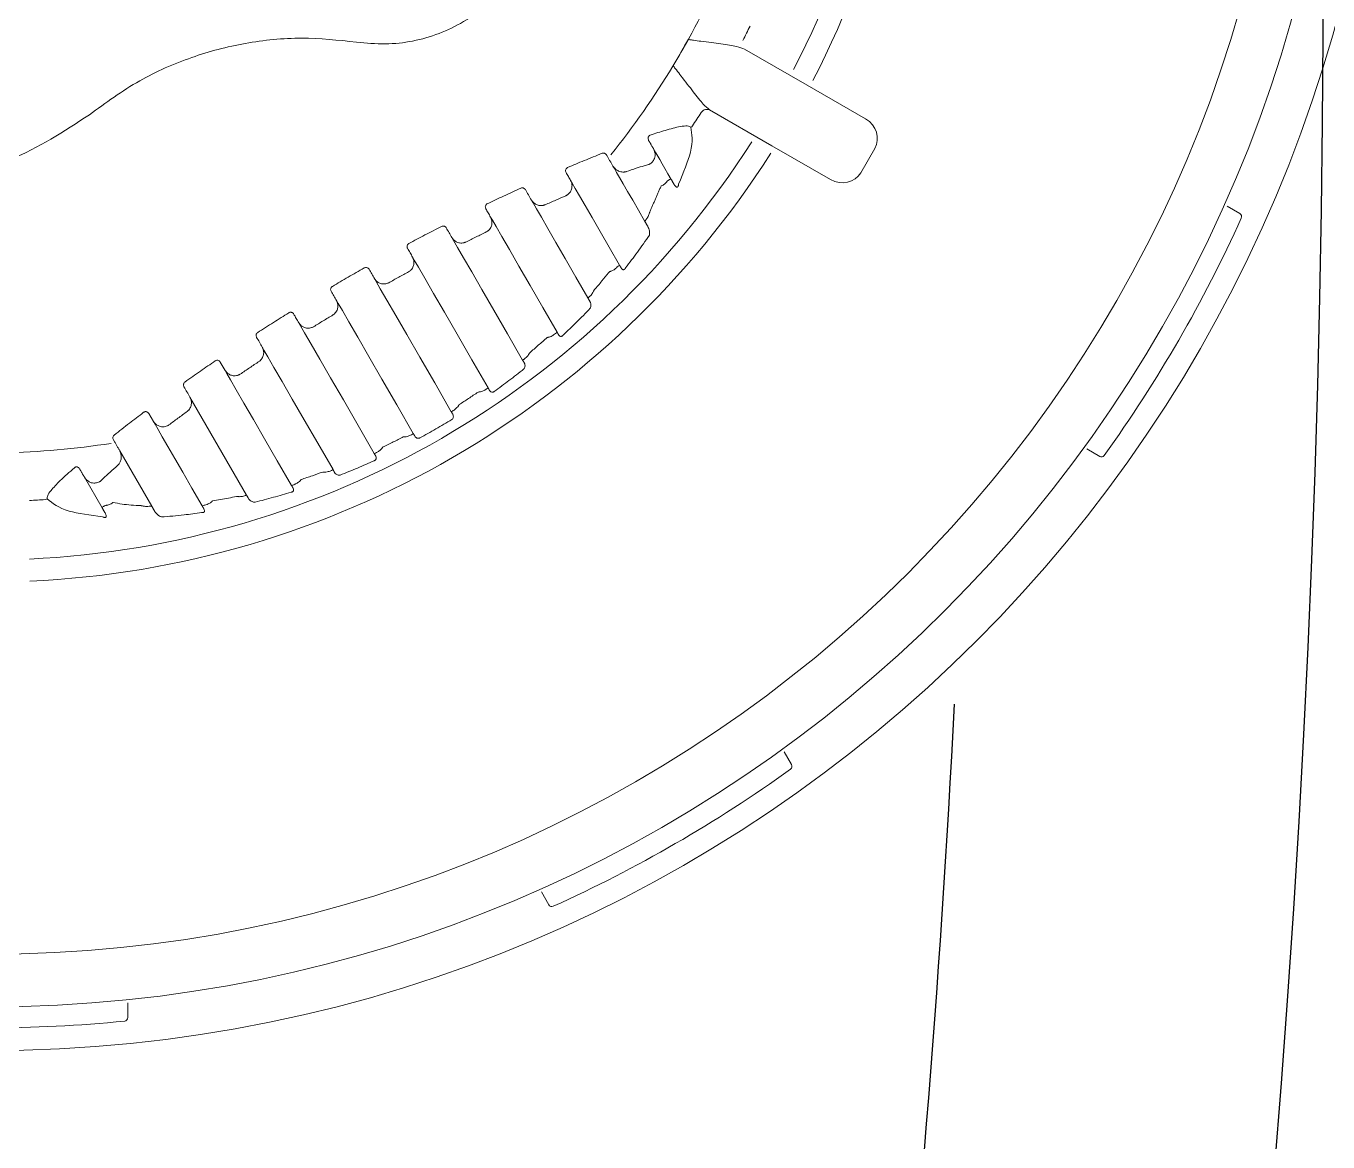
# Model space of a CAD drawing. Extents: x 956 to 1028, y 499 to 635.
# Drawn here: x 1023.34 to 1025.198, y 546.695 to 548.287 of the extents above; entities that cross this region are included whole.
import ezdxf

# ---------------------------------------------------------------- set-up
doc = ezdxf.new("R2010")
doc.units = 0
doc.header["$MEASUREMENT"] = 0
doc.layers.add('1', color=4, linetype='Continuous')
doc.layers.add('DIM', color=3, linetype='Continuous')

# ---------------------------------------------------------------- blocks, each defined once
blk = doc.blocks.new('FROG')
at = {"layer": '1', "color": 3, "lineweight": 5}
for p, q in [((0.9891, -0.571), (0.9991, -0.5537)), ((0.9791, -0.5883), (0.9891, -0.571)), ((1.0802, -0.5659), (1.1692, -0.6173)), ((1.1692, -0.6173), (1.2528, -0.6656)), ((1.1192, -0.7039), (1.0302, -0.6525)), ((1.2028, -0.7522), (1.1192, -0.7039)), ((1.2459, -0.7424), (1.2659, -0.7077)), ((1.7685, -0.7901), (1.7868, -0.8007)), ((0.3388, -1.0243), (0.3319, -1.0124)), ((0.2887, -1.0626), (0.3693, -1.2022)), ((0.2365, -1.0971), (0.2299, -1.0858)), ((0.1887, -1.1393), (0.2342, -1.2182)), ((1.5868, -1.1471), (1.5685, -1.1365)), ((0.1634, -1.2206), (0.138, -1.1766)), ((1.1365, -1.5685), (1.1471, -1.5868)), ((0.8007, -1.7868), (0.7901, -1.7685)), ((0.2, -1.9266), (0.2, -1.9478))]:
    blk.add_line(p, q, dxfattribs=at)
at = {"layer": '1', "color": 3, "lineweight": 5, "flags": 128}
for points in [[(0.8838, -0.7182), (0.8837, -0.7181), (0.8836, -0.7179), (0.8835, -0.7178), (0.8834, -0.7176), (0.8833, -0.7175), (0.8832, -0.7173), (0.8832, -0.7172), (0.8831, -0.717)], [(0.9499, -0.7079), (0.9516, -0.7106), (0.9536, -0.7142), (0.9561, -0.7186), (0.9591, -0.7237), (0.9625, -0.7296), (0.9663, -0.7363), (0.9706, -0.7437), (0.9753, -0.7518)], [(0.8253, -0.742), (0.8262, -0.7434), (0.827, -0.7449), (0.8278, -0.7463), (0.8286, -0.7477), (0.8294, -0.7491), (0.8302, -0.7505), (0.831, -0.7519), (0.8319, -0.7533)], [(0.9379, -0.8119), (0.9287, -0.796), (0.9204, -0.7817), (0.9131, -0.7691), (0.9069, -0.7582), (0.9016, -0.7491), (0.8974, -0.7419), (0.8943, -0.7365), (0.8923, -0.7331)], [(0.8319, -0.7533), (0.8342, -0.7574), (0.8385, -0.7648), (0.8446, -0.7754), (0.8526, -0.7892), (0.8624, -0.8062), (0.8738, -0.826), (0.8869, -0.8487), (0.9015, -0.874)], [(0.7759, -0.7813), (0.7748, -0.7795), (0.7737, -0.7776), (0.7726, -0.7757), (0.7716, -0.7739), (0.7705, -0.772), (0.7694, -0.7702), (0.7683, -0.7683), (0.7673, -0.7664)], [(0.7108, -0.7937), (0.7117, -0.7952), (0.7125, -0.7967), (0.7134, -0.7981), (0.7143, -0.7996), (0.7151, -0.8011), (0.716, -0.8026), (0.7168, -0.8041), (0.7177, -0.8056)], [(0.8565, -0.921), (0.8394, -0.8914), (0.8241, -0.8649), (0.8107, -0.8417), (0.7993, -0.822), (0.7901, -0.8059), (0.783, -0.7938), (0.7783, -0.7855), (0.7759, -0.7813)], [(0.7177, -0.8056), (0.7202, -0.8099), (0.7255, -0.8191), (0.7337, -0.8332), (0.7446, -0.8521), (0.758, -0.8755), (0.774, -0.9031), (0.7922, -0.9347), (0.8125, -0.9699)], [(0.6625, -0.835), (0.6615, -0.8332), (0.6605, -0.8314), (0.6594, -0.8297), (0.6584, -0.8279), (0.6574, -0.8262), (0.6564, -0.8244), (0.6554, -0.8227), (0.6544, -0.8209)], [(0.7634, -1.0098), (0.7417, -0.9722), (0.7222, -0.9384), (0.7052, -0.9089), (0.6908, -0.8839), (0.6792, -0.8639), (0.6705, -0.8489), (0.6649, -0.8392), (0.6625, -0.835)], [(0.5991, -0.8502), (0.6, -0.8518), (0.6009, -0.8533), (0.6018, -0.8549), (0.6027, -0.8565), (0.6037, -0.8581), (0.6046, -0.8596), (0.6055, -0.8612), (0.6064, -0.8628)], [(0.6064, -0.8628), (0.6088, -0.867), (0.6147, -0.8771), (0.6238, -0.893), (0.6362, -0.9145), (0.6517, -0.9412), (0.6699, -0.9729), (0.6908, -1.0091), (0.7141, -1.0493)], [(0.5519, -0.8934), (0.5509, -0.8917), (0.55, -0.8901), (0.549, -0.8884), (0.5481, -0.8868), (0.5471, -0.8851), (0.5461, -0.8834), (0.5452, -0.8818), (0.5442, -0.8801)], [(0.6616, -1.0834), (0.6379, -1.0423), (0.6166, -1.0054), (0.5979, -0.9731), (0.5822, -0.9459), (0.5696, -0.924), (0.5602, -0.9079), (0.5543, -0.8976), (0.5519, -0.8934)], [(0.4901, -0.9114), (0.4911, -0.913), (0.492, -0.9147), (0.493, -0.9164), (0.4939, -0.918), (0.4949, -0.9197), (0.4958, -0.9213), (0.4968, -0.923), (0.4978, -0.9246)], [(0.4978, -0.9246), (0.5002, -0.9289), (0.5061, -0.9391), (0.5154, -0.9553), (0.5281, -0.9771), (0.5438, -1.0044), (0.5624, -1.0367), (0.5837, -1.0736), (0.6074, -1.1146)], [(0.444, -0.9565), (0.4431, -0.9549), (0.4422, -0.9534), (0.4413, -0.9518), (0.4404, -0.9502), (0.4395, -0.9487), (0.4386, -0.9471), (0.4376, -0.9455), (0.4367, -0.944)], [(0.5517, -1.1431), (0.5285, -1.1028), (0.5076, -1.0666), (0.4893, -1.0349), (0.4738, -1.0082), (0.4615, -0.9868), (0.4523, -0.9709), (0.4464, -0.9607), (0.444, -0.9565)], [(0.3837, -0.9772), (0.3848, -0.9789), (0.3858, -0.9807), (0.3868, -0.9824), (0.3878, -0.9842), (0.3888, -0.9859), (0.3898, -0.9877), (0.3908, -0.9895), (0.3919, -0.9912)], [(0.3919, -0.9912), (0.3943, -0.9955), (0.3999, -1.0051), (0.4085, -1.0201), (0.4201, -1.0402), (0.4345, -1.0652), (0.4516, -1.0947), (0.4711, -1.1284), (0.4928, -1.166)], [(0.4337, -1.1886), (0.4133, -1.1534), (0.3951, -1.1219), (0.3792, -1.0942), (0.3657, -1.0709), (0.3548, -1.052), (0.3466, -1.0379), (0.3413, -1.0286), (0.3388, -1.0243)], [(0.2801, -1.0477), (0.2812, -1.0495), (0.2823, -1.0514), (0.2833, -1.0533), (0.2844, -1.0551), (0.2855, -1.057), (0.2866, -1.0589), (0.2877, -1.0607), (0.2887, -1.0626)], [(0.3061, -1.2178), (0.2915, -1.1924), (0.2784, -1.1698), (0.267, -1.1499), (0.2572, -1.133), (0.2492, -1.1192), (0.2431, -1.1085), (0.2388, -1.1011), (0.2365, -1.0971)], [(0.1794, -1.1233), (0.1795, -1.1234), (0.1796, -1.1236), (0.1797, -1.1237), (0.1798, -1.1239), (0.1799, -1.124), (0.18, -1.1242), (0.18, -1.1243), (0.1801, -1.1245)]]:
    blk.add_lwpolyline(points, dxfattribs=at)
at = {"layer": '1', "linetype": 'Continuous', "lineweight": 15}
for radius in [1.995, 1.9325, 1.8575]:
    blk.add_circle((0, 0), radius, dxfattribs=at)
at = {"layer": '1', "color": 3, "lineweight": 5}
for centre, radius, start, end in [((0, 0), 1.2949, 332.6358, 27.3642), ((0, 0), 1.3265, 332.5926, 27.4074), ((0, 0), 1.1421, 331.1102, 338.8661), ((0, 0), 1.2115, 332.8159, 333.8926), ((0, 0), 1.1421, 330, 331.1102), ((0, 0), 1.1421, 328.8898, 330), ((0, 0), 1.1421, 321.1339, 328.8898), ((0, 0), 1.2115, 326.1074, 327.1841), ((1.0266, -0.6618), 0.0099, 60.5131, 147.808), ((1.0015, -0.6727), 0.00511, 289.9887, 324.9633), ((0, 0), 1.2949, 272.6358, 327.3642), ((0, 0), 1.3265, 272.5926, 327.4074), ((0, 0), 1.9625, 324.2829, 335.7171), ((1.7843, -0.805), 0.005, 335.7171, 60), ((0, 0), 1.1421, 271.1102, 278.8661), ((1.5893, -1.1428), 0.005, 240, 324.2829), ((0.0818, -1.2036), 0.00511, 275.0351, 310.0131), ((0, 0), 1.2115, 272.8159, 273.8926), ((0, 0), 1.9625, 294.2829, 305.7171), ((1.1428, -1.5893), 0.005, 305.7171, 30), ((0.805, -1.7843), 0.005, 210, 294.2829), ((0.195, -1.9478), 0.005, 275.7171, 0), ((0, 0), 1.9625, 264.2829, 275.7171)]:
    blk.add_arc(centre, radius, start, end, dxfattribs=at)
for centre, start_param, end_param in [((1.2378, -0.6916), 0, 1.570796), ((1.2178, -0.7262), 4.712389, 6.283185)]:
    blk.add_ellipse(centre, major_axis=(0.028, -0.0162), ratio=0.926878, start_param=start_param, end_param=end_param, dxfattribs=at)
for points, knots in [([(0.771, -0.2191), (0.7805, -0.2437), (0.7995, -0.293), (0.7949, -0.3738), (0.7658, -0.4479), (0.7138, -0.5081), (0.6454, -0.5475), (0.5797, -0.5612), (0.5401, -0.5573), (0.5263, -0.5559)], [0, 0, 0, 0, 0.154347, 0.308755, 0.461708, 0.613407, 0.765153, 0.918207, 1, 1, 1, 1]), ([(0.1451, -0.6596), (0.1089, -0.6835), (0.0366, -0.7312), (-0.0942, -0.7523), (-0.2234, -0.7318), (-0.3382, -0.669), (-0.4102, -0.5913), (-0.4378, -0.5373), (-0.4459, -0.5214)], [0, 0, 0, 0, 0.185057, 0.370138, 0.554659, 0.738742, 0.922921, 1, 1, 1, 1]), ([(0.5263, -0.5559), (0.5003, -0.5532), (0.4476, -0.5477), (0.3679, -0.5557), (0.2899, -0.5762), (0.2138, -0.6095), (0.1685, -0.6425), (0.1451, -0.6596)], [0, 0, 0, 0, 0.193945, 0.39342, 0.587399, 0.787138, 1, 1, 1, 1]), ([(1.0802, -0.5659), (1.0767, -0.5646), (1.0687, -0.5615), (1.0468, -0.5586), (1.0246, -0.5557), (1.0091, -0.5536), (1.0031, -0.5527), (1.0006, -0.5524), (0.9999, -0.5523), (0.9997, -0.5523)], [0, 0, 0, 0, 0.227274, 0.522638, 0.823449, 0.928233, 0.978755, 0.995163, 1, 1, 1, 1]), ([(0.9781, -0.5896), (0.9782, -0.5898), (0.9787, -0.5904), (0.9802, -0.5924), (0.9839, -0.5971), (0.9935, -0.6095), (1.0072, -0.6273), (1.0207, -0.6448), (1.0273, -0.6502), (1.0302, -0.6525)], [0, 0, 0, 0, 0.004837, 0.021246, 0.071767, 0.176551, 0.477362, 0.772726, 1, 1, 1, 1]), ([(1.0032, -0.6775), (1.002, -0.6766), (0.9995, -0.6749), (0.9866, -0.6765), (0.9682, -0.6812), (0.9528, -0.6863), (0.9456, -0.6887)], [0, 0, 0, 0, 0.201531, 0.407234, 0.723893, 1, 1, 1, 1]), ([(0.986, -0.7587), (0.9928, -0.7422), (1.0083, -0.7048), (1.005, -0.6873), (1.0032, -0.6775)], [0, 0, 0, 0, 0.439668, 1, 1, 1, 1]), ([(0.9456, -0.6887), (0.9454, -0.6888), (0.9451, -0.6889), (0.9445, -0.6892), (0.944, -0.6895), (0.9434, -0.6902), (0.943, -0.6908), (0.9426, -0.6916), (0.9424, -0.6927), (0.9424, -0.6945), (0.9429, -0.6956), (0.9432, -0.6962)], [0, 0, 0, 0, 0.070795, 0.091233, 0.19726, 0.242791, 0.327889, 0.392285, 0.491185, 0.67691, 1, 1, 1, 1]), ([(0.8767, -0.7146), (0.8682, -0.7181), (0.8518, -0.7247), (0.8354, -0.7316), (0.8276, -0.7348)], [0, 0, 0, 0, 0.521275, 1, 1, 1, 1]), ([(0.8767, -0.7146), (0.8773, -0.7145), (0.8784, -0.7142), (0.8801, -0.7145), (0.8816, -0.7153), (0.8826, -0.7162), (0.883, -0.7169), (0.8831, -0.717)], [0, 0, 0, 0, 0.213782, 0.437824, 0.680547, 0.939019, 1, 1, 1, 1]), ([(0.9507, -0.7237), (0.9498, -0.7251), (0.9484, -0.7273), (0.946, -0.7292), (0.9446, -0.7301), (0.9438, -0.7305), (0.9435, -0.7306), (0.9433, -0.7307), (0.9432, -0.7308)], [0, 0, 0, 0, 0.460679, 0.743752, 0.875195, 0.938832, 0.984466, 1, 1, 1, 1]), ([(0.9499, -0.7079), (0.9508, -0.7098), (0.9521, -0.7125), (0.9524, -0.7168), (0.9522, -0.7201), (0.9512, -0.7225), (0.9507, -0.7237)], [0, 0, 0, 0, 0.411554, 0.564145, 0.794136, 1, 1, 1, 1]), ([(0.8253, -0.742), (0.8251, -0.7415), (0.8246, -0.7404), (0.8246, -0.7386), (0.8252, -0.737), (0.8262, -0.7356), (0.8272, -0.7351), (0.8276, -0.7348)], [0, 0, 0, 0, 0.225594, 0.442133, 0.640161, 0.822872, 1, 1, 1, 1]), ([(0.9116, -0.7407), (0.9116, -0.7407), (0.9115, -0.7407), (0.9112, -0.7408), (0.9104, -0.741), (0.9093, -0.7412), (0.9064, -0.7415), (0.9021, -0.7411), (0.8982, -0.7388), (0.8965, -0.7378)], [0, 0, 0, 0, 0.008128, 0.024574, 0.064606, 0.172955, 0.244526, 0.657556, 1, 1, 1, 1]), ([(0.9432, -0.7308), (0.9411, -0.7313), (0.9354, -0.7328), (0.9248, -0.7361), (0.9162, -0.7391), (0.9116, -0.7407)], [0, 0, 0, 0, 0.217721, 0.584642, 1, 1, 1, 1]), ([(0.8339, -0.7597), (0.8338, -0.7614), (0.8338, -0.7649), (0.8316, -0.7698), (0.829, -0.7726), (0.827, -0.7741), (0.8263, -0.7746), (0.8256, -0.7749), (0.8254, -0.775), (0.8253, -0.7751), (0.8252, -0.7751)], [0, 0, 0, 0, 0.242249, 0.522442, 0.830192, 0.872289, 0.947376, 0.978143, 0.992366, 1, 1, 1, 1]), ([(0.8319, -0.7533), (0.8326, -0.7549), (0.8336, -0.757), (0.8338, -0.7592), (0.8339, -0.7597)], [0, 0, 0, 0, 0.78289, 1, 1, 1, 1]), ([(0.9609, -0.7614), (0.961, -0.7613), (0.962, -0.761), (0.9646, -0.7598), (0.9666, -0.7579), (0.9678, -0.7567)], [0, 0, 0, 0, 0.032565, 0.396663, 1, 1, 1, 1]), ([(0.9678, -0.7567), (0.968, -0.7564), (0.9686, -0.7557), (0.9698, -0.7545), (0.9723, -0.7522), (0.9744, -0.7512), (0.975, -0.7516), (0.9753, -0.7518)], [0, 0, 0, 0, 0.035854, 0.08407, 0.199059, 0.590433, 1, 1, 1, 1]), ([(0.986, -0.7587), (0.9859, -0.7592), (0.9859, -0.76), (0.9856, -0.7611), (0.9853, -0.7617), (0.9852, -0.762), (0.985, -0.7622), (0.9848, -0.7625), (0.9846, -0.7627), (0.9843, -0.7629), (0.9836, -0.763), (0.9823, -0.7627), (0.9809, -0.7613), (0.98, -0.7598), (0.9795, -0.759)], [0, 0, 0, 0, 0.115704, 0.167927, 0.195014, 0.202603, 0.216292, 0.226975, 0.242923, 0.252652, 0.297534, 0.393013, 0.706807, 1, 1, 1, 1]), ([(0.7608, -0.7643), (0.7525, -0.768), (0.7366, -0.7754), (0.7207, -0.7829), (0.713, -0.7866)], [0, 0, 0, 0, 0.514173, 1, 1, 1, 1]), ([(0.7673, -0.7664), (0.7671, -0.7662), (0.7667, -0.7655), (0.7656, -0.7646), (0.7641, -0.7639), (0.7624, -0.7637), (0.7613, -0.7641), (0.7608, -0.7643)], [0, 0, 0, 0, 0.1003278, 0.3457949, 0.5765626, 0.7923398, 1, 1, 1, 1]), ([(0.8252, -0.7751), (0.8203, -0.7772), (0.8104, -0.7815), (0.8004, -0.7859), (0.7954, -0.7881)], [0, 0, 0, 0, 0.490054, 1, 1, 1, 1]), ([(0.713, -0.7866), (0.7126, -0.7868), (0.7117, -0.7874), (0.7107, -0.7887), (0.7101, -0.7903), (0.7101, -0.7921), (0.7106, -0.7931), (0.7108, -0.7937)], [0, 0, 0, 0, 0.154867, 0.346182, 0.551679, 0.772292, 1, 1, 1, 1]), ([(0.7954, -0.7881), (0.7953, -0.7881), (0.7952, -0.7881), (0.795, -0.7882), (0.7945, -0.7884), (0.7937, -0.7887), (0.7911, -0.7892), (0.787, -0.7893), (0.7817, -0.7875), (0.7791, -0.7852), (0.7779, -0.7841)], [0, 0, 0, 0, 0.007207, 0.016451, 0.041404, 0.10491, 0.160821, 0.491889, 0.772109, 1, 1, 1, 1]), ([(0.9409, -0.8073), (0.9419, -0.8057), (0.9432, -0.8034), (0.9443, -0.8001), (0.9446, -0.7989), (0.9448, -0.7984), (0.9448, -0.7983), (0.9448, -0.7982)], [0, 0, 0, 0, 0.645425, 0.878087, 0.957187, 0.990305, 1, 1, 1, 1]), ([(0.7196, -0.811), (0.7196, -0.8126), (0.7198, -0.8161), (0.7179, -0.8212), (0.7154, -0.8241), (0.7134, -0.8257), (0.7127, -0.8262), (0.712, -0.8267), (0.7117, -0.8268), (0.7116, -0.8269), (0.7115, -0.8269)], [0, 0, 0, 0, 0.233284, 0.504838, 0.830341, 0.851053, 0.93952, 0.975141, 0.992554, 1, 1, 1, 1]), ([(0.9379, -0.8119), (0.9382, -0.8113), (0.9385, -0.8105), (0.9405, -0.8079), (0.9409, -0.8073)], [0, 0, 0, 0, 0.783797, 1, 1, 1, 1]), ([(0.6477, -0.8189), (0.6398, -0.823), (0.6242, -0.831), (0.6087, -0.8392), (0.6011, -0.8433)], [0, 0, 0, 0, 0.507083, 1, 1, 1, 1]), ([(0.6544, -0.8209), (0.6542, -0.8206), (0.6537, -0.8199), (0.6526, -0.819), (0.651, -0.8184), (0.6493, -0.8183), (0.6483, -0.8187), (0.6477, -0.8189)], [0, 0, 0, 0, 0.135652, 0.369951, 0.590201, 0.798201, 1, 1, 1, 1]), ([(0.7115, -0.8269), (0.7067, -0.8293), (0.697, -0.834), (0.6873, -0.8388), (0.6824, -0.8412)], [0, 0, 0, 0, 0.493995, 1, 1, 1, 1]), ([(0.9102, -0.8779), (0.916, -0.8705), (0.928, -0.855), (0.9386, -0.8396), (0.9442, -0.8315)], [0, 0, 0, 0, 0.4750254, 1, 1, 1, 1]), ([(0.9442, -0.8315), (0.9442, -0.8314), (0.9444, -0.8306), (0.9446, -0.8284), (0.9442, -0.824), (0.9429, -0.8211), (0.9421, -0.8192)], [0, 0, 0, 0, 0.02561, 0.141944, 0.418959, 1, 1, 1, 1]), ([(0.6011, -0.8433), (0.6008, -0.8435), (0.6, -0.844), (0.599, -0.8452), (0.5984, -0.8468), (0.5984, -0.8486), (0.5989, -0.8497), (0.5991, -0.8502)], [0, 0, 0, 0, 0.130358, 0.329387, 0.542405, 0.768395, 1, 1, 1, 1]), ([(0.6824, -0.8412), (0.6824, -0.8412), (0.6823, -0.8413), (0.682, -0.8414), (0.6813, -0.8417), (0.6805, -0.842), (0.6779, -0.8427), (0.6739, -0.8429), (0.6686, -0.8412), (0.666, -0.839), (0.6648, -0.838)], [0, 0, 0, 0, 0.007194, 0.022061, 0.055115, 0.139257, 0.164125, 0.504906, 0.775355, 1, 1, 1, 1]), ([(0.6081, -0.8674), (0.6083, -0.869), (0.6086, -0.8724), (0.6069, -0.8776), (0.6046, -0.8807), (0.6026, -0.8824), (0.6019, -0.8829), (0.6012, -0.8834), (0.6009, -0.8836), (0.6007, -0.8837), (0.6007, -0.8837)], [0, 0, 0, 0, 0.227552, 0.494546, 0.831634, 0.841601, 0.936441, 0.97413, 0.992693, 1, 1, 1, 1]), ([(0.5374, -0.8782), (0.5298, -0.8826), (0.5146, -0.8912), (0.4994, -0.9001), (0.4919, -0.9045)], [0, 0, 0, 0, 0.5, 1, 1, 1, 1]), ([(0.5442, -0.8801), (0.544, -0.8798), (0.5435, -0.879), (0.5422, -0.8781), (0.5406, -0.8776), (0.5389, -0.8776), (0.5379, -0.878), (0.5374, -0.8782)], [0, 0, 0, 0, 0.168533, 0.392708, 0.603301, 0.803874, 1, 1, 1, 1]), ([(0.6007, -0.8837), (0.596, -0.8863), (0.5865, -0.8914), (0.5771, -0.8967), (0.5723, -0.8993)], [0, 0, 0, 0, 0.497992, 1, 1, 1, 1]), ([(0.8655, -0.9096), (0.8692, -0.9053), (0.8762, -0.8973), (0.8835, -0.8885), (0.8871, -0.884), (0.8877, -0.8833)], [0, 0, 0, 0, 0.486631, 0.920248, 1, 1, 1, 1]), ([(0.8877, -0.8833), (0.8877, -0.8833), (0.8878, -0.8833), (0.8879, -0.8832), (0.8882, -0.8832), (0.8887, -0.883), (0.8899, -0.8827), (0.8927, -0.8816), (0.8946, -0.8802), (0.896, -0.8791)], [0, 0, 0, 0, 0.01629, 0.019422, 0.044574, 0.093669, 0.197476, 0.422533, 1, 1, 1, 1]), ([(0.896, -0.8791), (0.8968, -0.8783), (0.8988, -0.8764), (0.9008, -0.8747), (0.9015, -0.874), (0.9015, -0.874), (0.9015, -0.874)], [0, 0, 0, 0, 0.226109, 0.531949, 0.906264, 1, 1, 1, 1]), ([(0.9039, -0.8781), (0.9042, -0.8786), (0.9049, -0.8797), (0.9062, -0.8806), (0.9074, -0.8808), (0.9082, -0.8806), (0.9087, -0.8803), (0.909, -0.8799), (0.9094, -0.8795), (0.9099, -0.8788), (0.9101, -0.8782), (0.9102, -0.8779)], [0, 0, 0, 0, 0.2811723, 0.5512459, 0.6921393, 0.7643805, 0.7952632, 0.8314752, 0.8656489, 0.9089126, 1, 1, 1, 1]), ([(0.4919, -0.9045), (0.4916, -0.9047), (0.4909, -0.9052), (0.49, -0.9063), (0.4894, -0.908), (0.4894, -0.9098), (0.4899, -0.9108), (0.4901, -0.9114)], [0, 0, 0, 0, 0.1035299, 0.3097443, 0.5306025, 0.7630784, 1, 1, 1, 1]), ([(0.5723, -0.8993), (0.5723, -0.8993), (0.5722, -0.8994), (0.5718, -0.8995), (0.571, -0.8999), (0.5702, -0.9002), (0.5677, -0.901), (0.5638, -0.9013), (0.5585, -0.8999), (0.5558, -0.8978), (0.5545, -0.8968)], [0, 0, 0, 0, 0.007232, 0.025014, 0.061981, 0.155769, 0.166488, 0.508868, 0.775327, 1, 1, 1, 1]), ([(0.86, -0.9179), (0.8613, -0.9165), (0.8629, -0.9147), (0.8645, -0.9117), (0.8651, -0.9105), (0.8653, -0.9099), (0.8655, -0.9097), (0.8655, -0.9096), (0.8655, -0.9096)], [0, 0, 0, 0, 0.627683, 0.822887, 0.934548, 0.975623, 0.988935, 1, 1, 1, 1]), ([(0.4994, -0.9286), (0.4996, -0.9302), (0.5001, -0.9336), (0.4986, -0.9389), (0.4964, -0.9421), (0.4945, -0.9439), (0.4938, -0.9445), (0.4931, -0.945), (0.4928, -0.9452), (0.4927, -0.9453), (0.4926, -0.9453)], [0, 0, 0, 0, 0.224674, 0.491133, 0.833514, 0.844232, 0.938018, 0.974988, 0.992769, 1, 1, 1, 1]), ([(0.8565, -0.921), (0.8566, -0.9208), (0.8569, -0.9206), (0.8583, -0.9195), (0.8594, -0.9184), (0.86, -0.9179)], [0, 0, 0, 0, 0.450302, 0.712062, 1, 1, 1, 1]), ([(0.8593, -0.9259), (0.8598, -0.927), (0.8607, -0.9289), (0.8608, -0.932), (0.8605, -0.9342), (0.86, -0.9353), (0.8598, -0.9358)], [0, 0, 0, 0, 0.445011, 0.736713, 0.907241, 1, 1, 1, 1]), ([(0.4298, -0.9422), (0.4224, -0.9468), (0.4075, -0.9561), (0.3928, -0.9656), (0.3853, -0.9704)], [0, 0, 0, 0, 0.492917, 1, 1, 1, 1]), ([(0.4367, -0.944), (0.4365, -0.9435), (0.4359, -0.9427), (0.4345, -0.9418), (0.4329, -0.9414), (0.4312, -0.9414), (0.4302, -0.9419), (0.4298, -0.9422)], [0, 0, 0, 0, 0.200279, 0.4148, 0.61609, 0.809394, 1, 1, 1, 1]), ([(0.4926, -0.9453), (0.488, -0.9481), (0.4788, -0.9536), (0.4696, -0.9593), (0.465, -0.9621)], [0, 0, 0, 0, 0.5020085, 1, 1, 1, 1]), ([(0.8211, -0.974), (0.8275, -0.9679), (0.8408, -0.9554), (0.8533, -0.9425), (0.8598, -0.9358)], [0, 0, 0, 0, 0.48116, 1, 1, 1, 1]), ([(0.465, -0.9621), (0.4649, -0.9621), (0.4648, -0.9622), (0.4645, -0.9624), (0.4637, -0.9628), (0.4629, -0.9631), (0.4604, -0.964), (0.4566, -0.9644), (0.4512, -0.9633), (0.4484, -0.9613), (0.4471, -0.9603)], [0, 0, 0, 0, 0.007306, 0.02587, 0.063559, 0.1584, 0.168364, 0.505454, 0.772446, 1, 1, 1, 1]), ([(0.3853, -0.9704), (0.3852, -0.9705), (0.3845, -0.971), (0.3836, -0.9721), (0.383, -0.9737), (0.383, -0.9755), (0.3835, -0.9766), (0.3837, -0.9772)], [0, 0, 0, 0, 0.073773, 0.28687, 0.516161, 0.756326, 1, 1, 1, 1]), ([(0.7736, -0.9991), (0.7776, -0.9956), (0.7861, -0.9884), (0.7942, -0.9811), (0.7984, -0.9774)], [0, 0, 0, 0, 0.486072, 1, 1, 1, 1]), ([(0.7984, -0.9774), (0.7984, -0.9774), (0.7985, -0.9774), (0.7988, -0.9773), (0.7993, -0.9772), (0.8006, -0.977), (0.8018, -0.9767), (0.8045, -0.9758), (0.8061, -0.9747), (0.8076, -0.9738)], [0, 0, 0, 0, 0.013902, 0.030509, 0.069887, 0.160693, 0.377211, 0.424671, 1, 1, 1, 1]), ([(0.8076, -0.9738), (0.8086, -0.973), (0.811, -0.9712), (0.8124, -0.97), (0.8125, -0.9699), (0.8125, -0.9699)], [0, 0, 0, 0, 0.3256368, 0.7642472, 1, 1, 1, 1]), ([(0.8211, -0.974), (0.821, -0.9742), (0.8207, -0.9745), (0.8203, -0.975), (0.8199, -0.9753), (0.8192, -0.9757), (0.8183, -0.976), (0.817, -0.9758), (0.8157, -0.975), (0.815, -0.974), (0.8146, -0.9734)], [0, 0, 0, 0, 0.0653348, 0.0926033, 0.1507524, 0.1802076, 0.2725966, 0.4284906, 0.6905235, 1, 1, 1, 1]), ([(0.3933, -0.9947), (0.3936, -0.9962), (0.3942, -0.9997), (0.393, -1.0051), (0.3908, -1.0084), (0.389, -1.0103), (0.3883, -1.0108), (0.3877, -1.0113), (0.3875, -1.0115), (0.3873, -1.0116), (0.3873, -1.0116)], [0, 0, 0, 0, 0.224645, 0.495094, 0.835876, 0.860745, 0.944888, 0.977938, 0.992808, 1, 1, 1, 1]), ([(0.7672, -1.0071), (0.7686, -1.0059), (0.7705, -1.0042), (0.7724, -1.0011), (0.7731, -0.9998), (0.7734, -0.9993), (0.7735, -0.9991), (0.7736, -0.9991)], [0, 0, 0, 0, 0.600722, 0.85241, 0.94324, 0.988484, 1, 1, 1, 1]), ([(0.3248, -1.0107), (0.3177, -1.0156), (0.3032, -1.0256), (0.2889, -1.0357), (0.2815, -1.041)], [0, 0, 0, 0, 0.485827, 1, 1, 1, 1]), ([(0.3319, -1.0124), (0.3316, -1.0119), (0.3309, -1.011), (0.3295, -1.0102), (0.3279, -1.0098), (0.3262, -1.01), (0.3252, -1.0105), (0.3248, -1.0107)], [0, 0, 0, 0, 0.232134, 0.436961, 0.628874, 0.814865, 1, 1, 1, 1]), ([(0.3873, -1.0116), (0.3828, -1.0146), (0.3737, -1.0206), (0.3648, -1.0267), (0.3604, -1.0297)], [0, 0, 0, 0, 0.506006, 1, 1, 1, 1]), ([(0.7634, -1.0098), (0.7636, -1.0096), (0.7638, -1.0095), (0.7653, -1.0085), (0.7664, -1.0077), (0.7672, -1.0071)], [0, 0, 0, 0, 0.503202, 0.660926, 1, 1, 1, 1]), ([(0.7658, -1.0138), (0.7662, -1.0147), (0.7668, -1.0162), (0.7668, -1.0187), (0.7663, -1.0206), (0.7657, -1.0217), (0.7653, -1.0222), (0.7652, -1.0223)], [0, 0, 0, 0, 0.404821, 0.682834, 0.858376, 0.974422, 1, 1, 1, 1]), ([(0.3604, -1.0297), (0.3603, -1.0297), (0.3602, -1.0298), (0.3599, -1.0299), (0.3592, -1.0303), (0.3584, -1.0307), (0.356, -1.0317), (0.3522, -1.0323), (0.3468, -1.0314), (0.3439, -1.0295), (0.3426, -1.0287)], [0, 0, 0, 0, 0.007446, 0.024858, 0.06048, 0.148946, 0.169659, 0.495163, 0.766714, 1, 1, 1, 1]), ([(0.7229, -1.0543), (0.73, -1.0492), (0.7443, -1.0388), (0.7581, -1.0279), (0.7652, -1.0223)], [0, 0, 0, 0, 0.490869, 1, 1, 1, 1]), ([(0.2815, -1.041), (0.2814, -1.041), (0.2808, -1.0415), (0.28, -1.0425), (0.2794, -1.0442), (0.2794, -1.046), (0.2799, -1.0471), (0.2801, -1.0477)], [0, 0, 0, 0, 0.0400664, 0.2597841, 0.4984827, 0.7478881, 1, 1, 1, 1]), ([(0.6728, -1.0732), (0.6773, -1.0703), (0.6863, -1.0644), (0.6953, -1.0584), (0.6997, -1.0553)], [0, 0, 0, 0, 0.4958076, 1, 1, 1, 1]), ([(0.6997, -1.0553), (0.6998, -1.0553), (0.6999, -1.0553), (0.7002, -1.0553), (0.7008, -1.0552), (0.7024, -1.055), (0.7058, -1.0543), (0.7081, -1.0532), (0.7096, -1.0524)], [0, 0, 0, 0, 0.012662, 0.030168, 0.072648, 0.176036, 0.443331, 1, 1, 1, 1]), ([(0.7096, -1.0524), (0.7108, -1.0516), (0.7131, -1.05), (0.714, -1.0494), (0.7141, -1.0493), (0.7141, -1.0493)], [0, 0, 0, 0, 0.436987, 0.872345, 1, 1, 1, 1]), ([(0.7229, -1.0543), (0.7227, -1.0545), (0.7224, -1.0547), (0.7217, -1.0551), (0.7212, -1.0553), (0.7204, -1.0554), (0.7191, -1.0554), (0.7175, -1.0547), (0.7166, -1.0536), (0.7162, -1.0529), (0.7161, -1.0528)], [0, 0, 0, 0, 0.059752, 0.097656, 0.174116, 0.201755, 0.35401, 0.593719, 0.95746, 1, 1, 1, 1]), ([(0.2901, -1.0657), (0.2904, -1.0673), (0.2912, -1.0708), (0.29, -1.0762), (0.288, -1.0797), (0.2862, -1.0817), (0.2855, -1.0822), (0.2851, -1.0826), (0.2849, -1.0828), (0.2849, -1.0828), (0.2848, -1.0828)], [0, 0, 0, 0, 0.2278908, 0.5081103, 0.839179, 0.8950917, 0.9585973, 0.9835495, 0.9927928, 1, 1, 1, 1]), ([(0.6658, -1.0809), (0.6671, -1.0799), (0.6691, -1.0784), (0.6713, -1.0755), (0.6722, -1.0741), (0.6725, -1.0736), (0.6727, -1.0734), (0.6727, -1.0733), (0.6728, -1.0732)], [0, 0, 0, 0, 0.544951, 0.827779, 0.931592, 0.972639, 0.988044, 1, 1, 1, 1]), ([(0.2226, -1.0842), (0.2158, -1.0893), (0.2017, -1.1), (0.1878, -1.1109), (0.1806, -1.1166)], [0, 0, 0, 0, 0.4787278, 1, 1, 1, 1]), ([(0.2226, -1.0842), (0.223, -1.0839), (0.2239, -1.0833), (0.2256, -1.0831), (0.2272, -1.0834), (0.2287, -1.0842), (0.2295, -1.0851), (0.2299, -1.0857), (0.2299, -1.0858)], [0, 0, 0, 0, 0.179454, 0.357644, 0.539441, 0.733845, 0.946289, 1, 1, 1, 1]), ([(0.2848, -1.0828), (0.2804, -1.0861), (0.2716, -1.0925), (0.2629, -1.099), (0.2587, -1.1022)], [0, 0, 0, 0, 0.509951, 1, 1, 1, 1]), ([(0.6167, -1.1208), (0.6244, -1.1165), (0.6398, -1.1081), (0.6548, -1.099), (0.6623, -1.0945)], [0, 0, 0, 0, 0.500627, 1, 1, 1, 1]), ([(0.6616, -1.0834), (0.6618, -1.0833), (0.662, -1.0831), (0.6636, -1.0822), (0.6648, -1.0815), (0.6658, -1.0809)], [0, 0, 0, 0, 0.512984, 0.610792, 1, 1, 1, 1]), ([(0.6637, -1.087), (0.664, -1.0878), (0.6646, -1.0891), (0.6645, -1.0912), (0.664, -1.0927), (0.6634, -1.0935), (0.6629, -1.0941), (0.6625, -1.0943), (0.6623, -1.0945)], [0, 0, 0, 0, 0.391571, 0.648181, 0.817621, 0.899957, 0.934165, 1, 1, 1, 1]), ([(0.241, -1.102), (0.2396, -1.1009), (0.2379, -1.0994), (0.2367, -1.0975), (0.2365, -1.0971)], [0, 0, 0, 0, 0.784639, 1, 1, 1, 1]), ([(0.2587, -1.1022), (0.2586, -1.1022), (0.2585, -1.1023), (0.2583, -1.1025), (0.2577, -1.1028), (0.2569, -1.1032), (0.2546, -1.1043), (0.2508, -1.1051), (0.2455, -1.1045), (0.2424, -1.1028), (0.241, -1.102)], [0, 0, 0, 0, 0.007633, 0.021857, 0.052622, 0.12771, 0.169808, 0.477558, 0.757749, 1, 1, 1, 1]), ([(0.6032, -1.117), (0.6043, -1.1164), (0.6068, -1.115), (0.6072, -1.1147), (0.6074, -1.1146)], [0, 0, 0, 0, 0.442973, 1, 1, 1, 1]), ([(0.1794, -1.1233), (0.1792, -1.1227), (0.1786, -1.1216), (0.1787, -1.1197), (0.1792, -1.1179), (0.1801, -1.117), (0.1806, -1.1166)], [0, 0, 0, 0, 0.262971, 0.523837, 0.773366, 1, 1, 1, 1]), ([(0.564, -1.1336), (0.569, -1.1313), (0.5787, -1.1266), (0.5883, -1.1217), (0.5931, -1.1192)], [0, 0, 0, 0, 0.506821, 1, 1, 1, 1]), ([(0.5931, -1.1192), (0.5931, -1.1192), (0.5932, -1.1192), (0.5935, -1.1192), (0.5942, -1.1192), (0.596, -1.1191), (0.5995, -1.1186), (0.6018, -1.1176), (0.6032, -1.117)], [0, 0, 0, 0, 0.0119508, 0.0292402, 0.0731251, 0.1843194, 0.4918602, 1, 1, 1, 1]), ([(0.6167, -1.1208), (0.6165, -1.1209), (0.616, -1.1211), (0.6151, -1.1213), (0.6138, -1.1213), (0.6121, -1.1208), (0.6106, -1.1198), (0.6099, -1.1188), (0.6096, -1.1183)], [0, 0, 0, 0, 0.065695, 0.107777, 0.230146, 0.43261, 0.742568, 1, 1, 1, 1]), ([(0.1907, -1.1453), (0.1907, -1.1472), (0.1908, -1.1512), (0.1891, -1.1552), (0.1875, -1.1577), (0.1866, -1.1588), (0.186, -1.1595), (0.1858, -1.1597), (0.1857, -1.1598), (0.1857, -1.1598)], [0, 0, 0, 0, 0.332298, 0.671382, 0.812033, 0.930044, 0.973406, 0.991877, 1, 1, 1, 1]), ([(0.5537, -1.1466), (0.5541, -1.1473), (0.5546, -1.1486), (0.5544, -1.1504), (0.5539, -1.1516), (0.5533, -1.1522), (0.5527, -1.1527), (0.5522, -1.153), (0.5518, -1.1531), (0.5516, -1.1532), (0.5516, -1.1532)], [0, 0, 0, 0, 0.394975, 0.626742, 0.783149, 0.854406, 0.892434, 0.952556, 0.993547, 1, 1, 1, 1]), ([(0.5517, -1.1431), (0.5519, -1.143), (0.5522, -1.1429), (0.5539, -1.1421), (0.5553, -1.1413), (0.5566, -1.1407)], [0, 0, 0, 0, 0.493978, 0.577794, 1, 1, 1, 1]), ([(0.5566, -1.1407), (0.5579, -1.1398), (0.5601, -1.1385), (0.5623, -1.1359), (0.5634, -1.1346), (0.5638, -1.134), (0.5639, -1.1338), (0.564, -1.1337), (0.564, -1.1336)], [0, 0, 0, 0, 0.525942, 0.813042, 0.922914, 0.967992, 0.987341, 1, 1, 1, 1]), ([(0.1237, -1.1633), (0.1167, -1.1695), (0.1038, -1.181), (0.091, -1.1946), (0.0847, -1.2035), (0.0849, -1.2062), (0.0851, -1.2076)], [0, 0, 0, 0, 0.34174, 0.631604, 0.815634, 1, 1, 1, 1]), ([(0.1313, -1.165), (0.131, -1.1644), (0.1304, -1.1635), (0.1289, -1.1626), (0.1279, -1.1622), (0.127, -1.1621), (0.1263, -1.1621), (0.1255, -1.1622), (0.1246, -1.1625), (0.124, -1.163), (0.1237, -1.1633)], [0, 0, 0, 0, 0.295559, 0.468434, 0.606587, 0.632237, 0.730366, 0.771998, 0.859385, 1, 1, 1, 1]), ([(0.1857, -1.1598), (0.1819, -1.163), (0.1746, -1.1694), (0.1665, -1.1769), (0.1624, -1.1811), (0.1612, -1.1822)], [0, 0, 0, 0, 0.420021, 0.836554, 1, 1, 1, 1]), ([(0.4473, -1.1801), (0.4526, -1.1783), (0.463, -1.1749), (0.4734, -1.1712), (0.4784, -1.1694)], [0, 0, 0, 0, 0.5177675, 1, 1, 1, 1]), ([(0.4784, -1.1694), (0.4785, -1.1694), (0.4787, -1.1695), (0.4792, -1.1695), (0.4806, -1.1695), (0.4842, -1.1694), (0.4868, -1.1686), (0.4886, -1.168)], [0, 0, 0, 0, 0.011521, 0.052687, 0.136863, 0.36761, 1, 1, 1, 1]), ([(0.4886, -1.168), (0.49, -1.1674), (0.4924, -1.1663), (0.4926, -1.1661), (0.4928, -1.166)], [0, 0, 0, 0, 0.5683904, 1, 1, 1, 1]), ([(0.5028, -1.1738), (0.5024, -1.1739), (0.5018, -1.174), (0.5006, -1.1739), (0.499, -1.1735), (0.4967, -1.1723), (0.4957, -1.1709), (0.4951, -1.1701)], [0, 0, 0, 0, 0.0895922, 0.1233174, 0.2998941, 0.5805984, 1, 1, 1, 1]), ([(0.5028, -1.1738), (0.5111, -1.1705), (0.5275, -1.164), (0.5437, -1.1567), (0.5516, -1.1532)], [0, 0, 0, 0, 0.510622, 1, 1, 1, 1]), ([(0.1514, -1.1852), (0.1502, -1.185), (0.1473, -1.1847), (0.1428, -1.1823), (0.1397, -1.1793), (0.1383, -1.177), (0.138, -1.1766)], [0, 0, 0, 0, 0.194273, 0.47568, 0.90861, 1, 1, 1, 1]), ([(0.1612, -1.1822), (0.1612, -1.1823), (0.1611, -1.1824), (0.1607, -1.1826), (0.1601, -1.183), (0.1588, -1.1837), (0.1559, -1.1849), (0.1532, -1.1851), (0.1514, -1.1852)], [0, 0, 0, 0, 0.015545, 0.055943, 0.114096, 0.233965, 0.489695, 1, 1, 1, 1]), ([(0.4337, -1.1886), (0.4339, -1.1885), (0.4341, -1.1885), (0.4359, -1.1878), (0.4374, -1.1872), (0.4391, -1.1865), (0.4395, -1.1863)], [0, 0, 0, 0, 0.451807, 0.56957, 0.892087, 1, 1, 1, 1]), ([(0.4395, -1.1863), (0.4409, -1.1856), (0.4431, -1.1844), (0.4455, -1.1822), (0.4465, -1.181), (0.4469, -1.1805), (0.4471, -1.1803), (0.4472, -1.1802), (0.4473, -1.1801)], [0, 0, 0, 0, 0.5304209, 0.8027698, 0.9144248, 0.9626555, 0.9861068, 1, 1, 1, 1]), ([(0.0851, -1.2076), (0.0927, -1.214), (0.1062, -1.2256), (0.1464, -1.2309), (0.164, -1.2332)], [0, 0, 0, 0, 0.560332, 1, 1, 1, 1]), ([(0.3211, -1.2104), (0.3248, -1.2098), (0.336, -1.208), (0.3474, -1.2058), (0.355, -1.2043)], [0, 0, 0, 0, 0.332589, 1, 1, 1, 1]), ([(0.355, -1.2043), (0.355, -1.2043), (0.3551, -1.2044), (0.3554, -1.2044), (0.3562, -1.2045), (0.3575, -1.2045), (0.3608, -1.2046), (0.3631, -1.2042), (0.3649, -1.2038)], [0, 0, 0, 0, 0.011064, 0.029247, 0.078573, 0.213438, 0.372329, 1, 1, 1, 1]), ([(0.3649, -1.2038), (0.3661, -1.2034), (0.3678, -1.2028), (0.3691, -1.2023), (0.3693, -1.2023), (0.3693, -1.2022)], [0, 0, 0, 0, 0.45093, 0.68803, 1, 1, 1, 1]), ([(0.3805, -1.2125), (0.3798, -1.2124), (0.378, -1.2121), (0.3756, -1.2108), (0.3735, -1.2091), (0.3725, -1.2077), (0.3722, -1.2071)], [0, 0, 0, 0, 0.1447437, 0.3782428, 0.7616853, 1, 1, 1, 1]), ([(0.3805, -1.2125), (0.3809, -1.2124), (0.39, -1.2102), (0.4074, -1.2057), (0.4245, -1.2006), (0.4329, -1.1981)], [0, 0, 0, 0, 0.023441, 0.520828, 1, 1, 1, 1]), ([(0.4357, -1.1922), (0.4361, -1.193), (0.4366, -1.1942), (0.4364, -1.1959), (0.4359, -1.1968), (0.4353, -1.1974), (0.4347, -1.1977), (0.4343, -1.1979), (0.4336, -1.1981), (0.4332, -1.1981), (0.4329, -1.1981)], [0, 0, 0, 0, 0.4187617, 0.6152643, 0.7533616, 0.8189054, 0.8477045, 0.9059224, 0.9367842, 1, 1, 1, 1]), ([(0.1634, -1.2206), (0.1634, -1.22), (0.1634, -1.2192), (0.166, -1.218), (0.1673, -1.2175), (0.1687, -1.2171), (0.1702, -1.2167), (0.171, -1.2165), (0.1714, -1.2165)], [0, 0, 0, 0, 0.62644, 0.744307, 0.828141, 0.921804, 0.962288, 1, 1, 1, 1]), ([(0.1714, -1.2165), (0.173, -1.216), (0.1756, -1.2153), (0.178, -1.2136), (0.1789, -1.2129), (0.1789, -1.2128)], [0, 0, 0, 0, 0.6010427, 0.9674392, 1, 1, 1, 1]), ([(0.1789, -1.2128), (0.1831, -1.2136), (0.1945, -1.2159), (0.2094, -1.2168), (0.2189, -1.2173)], [0, 0, 0, 0, 0.3618605, 1, 1, 1, 1]), ([(0.2189, -1.2173), (0.2189, -1.2174), (0.219, -1.2174), (0.2193, -1.2175), (0.2196, -1.2175), (0.2205, -1.2177), (0.2238, -1.2185), (0.2265, -1.2185), (0.2287, -1.2185)], [0, 0, 0, 0, 0.009697, 0.029483, 0.083864, 0.092499, 0.26606, 1, 1, 1, 1]), ([(0.2287, -1.2185), (0.231, -1.2182), (0.2338, -1.2179), (0.2342, -1.2182), (0.2342, -1.2182)], [0, 0, 0, 0, 0.825034, 1, 1, 1, 1]), ([(0.2384, -1.2255), (0.2394, -1.2269), (0.2411, -1.2291), (0.2443, -1.2318), (0.2469, -1.233), (0.248, -1.2335)], [0, 0, 0, 0, 0.47502, 0.772177, 1, 1, 1, 1]), ([(0.3052, -1.2272), (0.3054, -1.2273), (0.306, -1.2273), (0.3068, -1.2273), (0.3075, -1.2272), (0.308, -1.2271), (0.3084, -1.2269), (0.309, -1.2264), (0.3094, -1.2255), (0.3095, -1.2239), (0.3089, -1.2227), (0.3085, -1.2218)], [0, 0, 0, 0, 0.067786, 0.136986, 0.166253, 0.202694, 0.230364, 0.273069, 0.419118, 0.58725, 1, 1, 1, 1]), ([(0.3061, -1.2178), (0.3064, -1.2177), (0.3068, -1.2175), (0.3097, -1.2166), (0.3118, -1.216), (0.3131, -1.2156), (0.3134, -1.2155)], [0, 0, 0, 0, 0.512369, 0.752148, 0.947489, 1, 1, 1, 1]), ([(0.3134, -1.2155), (0.3149, -1.2148), (0.3172, -1.2139), (0.3194, -1.212), (0.3203, -1.2112), (0.3208, -1.2108), (0.3209, -1.2106), (0.321, -1.2105), (0.3211, -1.2104), (0.3211, -1.2104)], [0, 0, 0, 0, 0.577471, 0.802521, 0.906331, 0.955427, 0.980575, 0.983706, 1, 1, 1, 1]), ([(0.1676, -1.2278), (0.168, -1.2286), (0.1688, -1.2301), (0.1693, -1.232), (0.169, -1.2333), (0.1687, -1.2337), (0.1683, -1.234), (0.168, -1.2341), (0.1677, -1.2341), (0.1674, -1.2342), (0.1671, -1.2342), (0.1665, -1.2341), (0.1653, -1.2338), (0.1646, -1.2335), (0.164, -1.2332)], [0, 0, 0, 0, 0.304694, 0.597553, 0.685254, 0.736132, 0.754751, 0.766196, 0.779358, 0.793045, 0.80569, 0.820187, 0.874933, 1, 1, 1, 1]), ([(0.248, -1.2335), (0.2587, -1.2326), (0.2773, -1.2311), (0.2968, -1.2284), (0.3052, -1.2272)], [0, 0, 0, 0, 0.5726948, 1, 1, 1, 1])]:
    blk.add_open_spline(points, degree=3, knots=knots, dxfattribs=at)
for points in [[(0.9991, -0.5537), (0.9997, -0.5523)], [(0.9997, -0.5523), (0.9999, -0.5518)], [(0.9778, -0.5901), (0.9781, -0.5896)], [(0.9781, -0.5896), (0.9791, -0.5883)], [(0.9432, -0.6962), (0.9499, -0.7079)], [(0.8923, -0.7331), (0.8838, -0.7182)], [(0.8965, -0.7378), (0.8923, -0.7331)], [(0.9448, -0.7982), (0.9609, -0.7614)], [(0.9753, -0.7518), (0.9795, -0.759)], [(0.7779, -0.7841), (0.7759, -0.7813)], [(0.7177, -0.8056), (0.7196, -0.811)], [(0.9421, -0.8192), (0.9379, -0.8119)], [(0.6648, -0.838), (0.6625, -0.835)], [(0.6064, -0.8628), (0.6081, -0.8674)], [(0.9015, -0.874), (0.9039, -0.8781)], [(0.5545, -0.8968), (0.5519, -0.8934)], [(0.4978, -0.9246), (0.4994, -0.9286)], [(0.8593, -0.9259), (0.8565, -0.921)], [(0.4471, -0.9603), (0.444, -0.9565)], [(0.8125, -0.9699), (0.8146, -0.9734)], [(0.3919, -0.9912), (0.3933, -0.9947)], [(0.7658, -1.0138), (0.7634, -1.0098)], [(0.3426, -1.0287), (0.3388, -1.0243)], [(0.7141, -1.0493), (0.7161, -1.0528)], [(0.2887, -1.0626), (0.2901, -1.0657)], [(0.6637, -1.087), (0.6616, -1.0834)], [(0.6074, -1.1146), (0.6096, -1.1183)], [(0.1801, -1.1245), (0.1887, -1.1393)], [(0.1887, -1.1393), (0.1907, -1.1453)], [(0.5537, -1.1466), (0.5517, -1.1431)], [(0.138, -1.1766), (0.1313, -1.165)], [(0.4928, -1.166), (0.4951, -1.1701)], [(0.4357, -1.1922), (0.4337, -1.1886)], [(0.3693, -1.2022), (0.3722, -1.2071)], [(0.1676, -1.2278), (0.1634, -1.2206)], [(0.2342, -1.2182), (0.2384, -1.2255)], [(0.3085, -1.2218), (0.3061, -1.2178)]]:
    blk.add_open_spline(points, degree=1, dxfattribs=at)
blk = doc.blocks.new('2018 HOT SPOT SX')
at = {"layer": '1', "color": 2, "linetype": 'Continuous'}
for radius, start, end in [(20.3056, 338.24224, 23.52946), (19.8056, 350.12185, 357.06767)]:
    blk.add_arc((48.989, 36.1053), radius, start, end, dxfattribs=at)
at = {"layer": 'DIM'}
for centre, radius, start, end in [((64.8973, 31.4951), 3.8022, 18.5959, 54.7354), ((64.7905, 31.4339), 3.4231, 359.4086, 62.3988)]:
    blk.add_arc(centre, radius, start, end, dxfattribs=at)
at = {"layer": '1'}
blk.add_blockref('FROG', (67.389, 36.5926), dxfattribs=at)

msp = doc.modelspace()

# ---------------------------------------------------------------- block references
at = {"layer": '1'}
msp.add_blockref('2018 HOT SPOT SX', (955.8964, 512.2273), dxfattribs=at)

doc.saveas('drawing.dxf')
